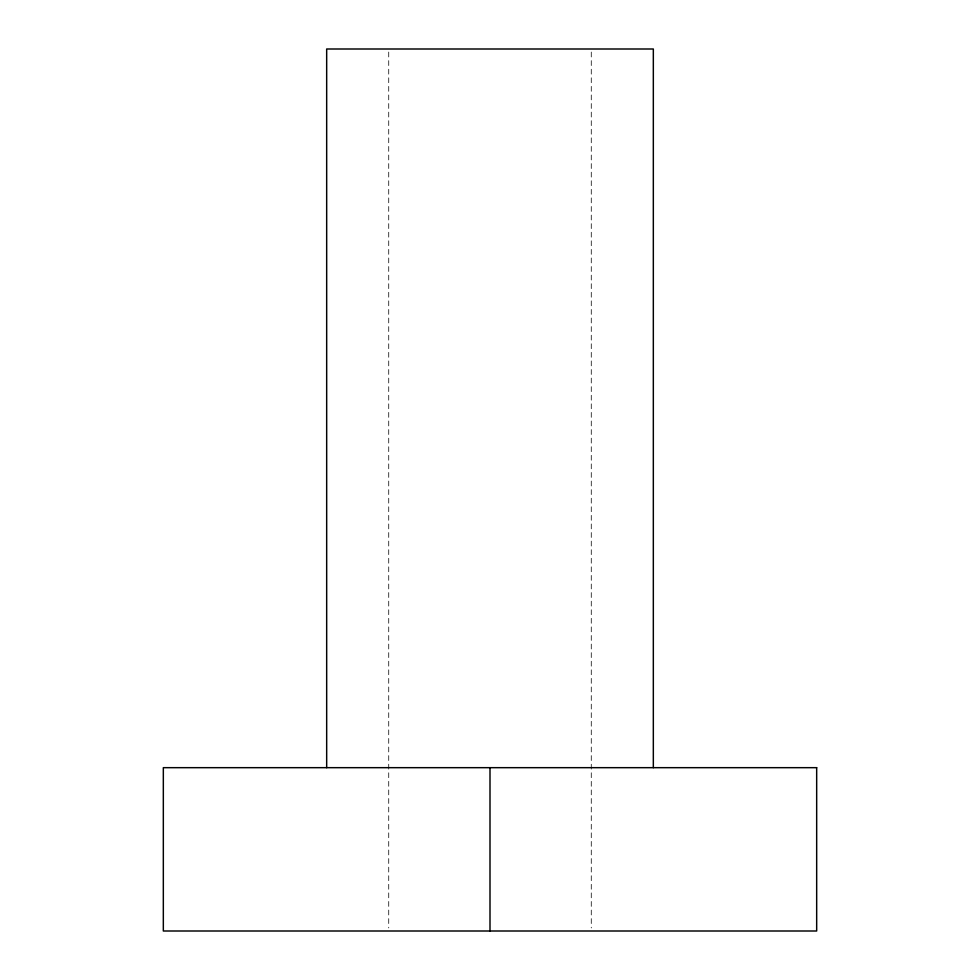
<?xml version="1.0" encoding="UTF-8"?>
<svg xmlns="http://www.w3.org/2000/svg" width="980" height="980" viewBox="0 0 980 980"><rect width="100%" height="100%" fill="white"/><g stroke="black" fill="none" stroke-linecap="round" stroke-linejoin="round"><path stroke-width="0.73" stroke-dasharray="4.9 3.68" d="M591.271 52.063L591.271 927.938M388.729 52.063L388.729 927.938"/><path stroke-width="1.47" d="M653.329 767.671L653.329 49L326.671 49L326.671 767.671M490 767.671L490 931M816.671 767.671L163.329 767.671L163.329 931L816.671 931L816.671 767.671"/></g></svg>
